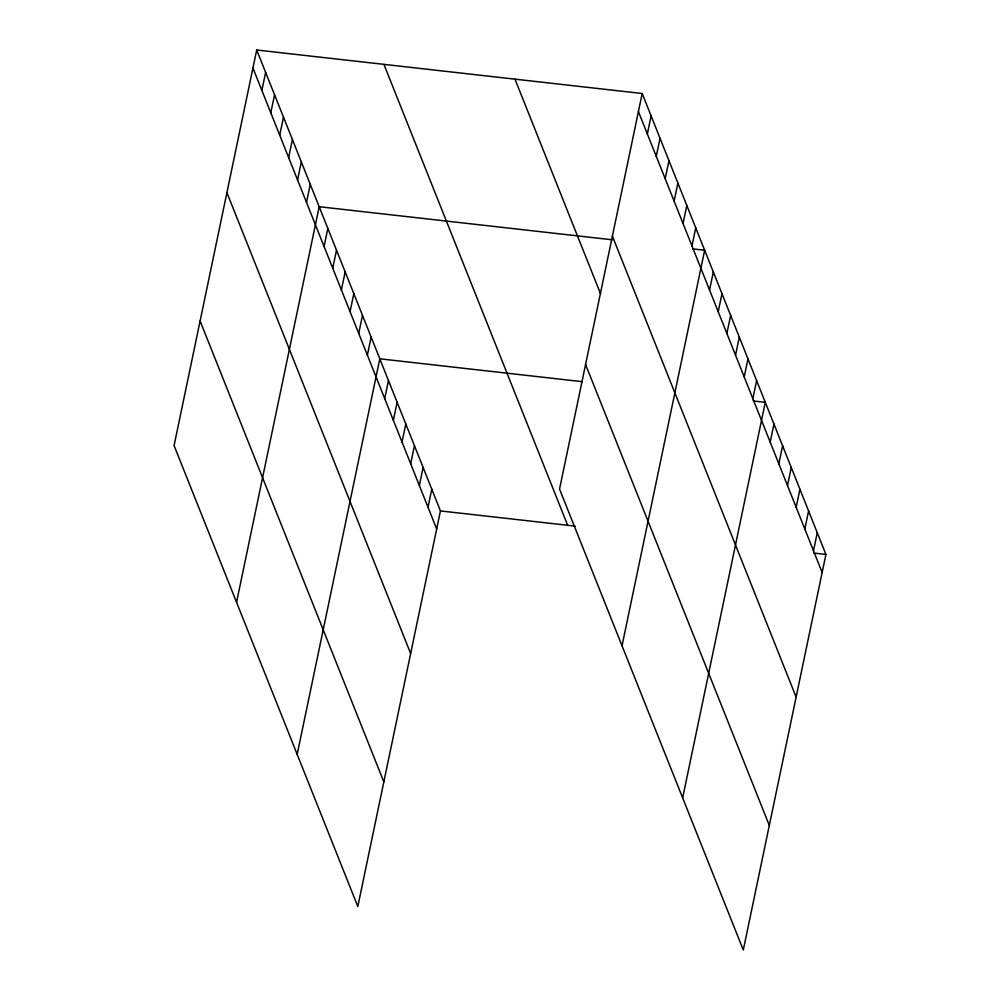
<?xml version="1.0" encoding="UTF-8"?>
<svg xmlns="http://www.w3.org/2000/svg" width="1000" height="1000" viewBox="0 0 1000 1000"><rect width="100%" height="100%" fill="white"/><g stroke="black" fill="none" stroke-linecap="round" stroke-linejoin="round"><path stroke-width="1.5" d="M256.712 50L174.075 445.562L357.812 906.488L440.45 510.925L256.712 50L642.188 93.513L825.925 554.438L743.288 950L559.55 489.075L642.188 93.513M261.863 90.438L265.637 72.387M270.788 112.825L274.562 94.775M279.713 135.213L283.488 117.163M288.637 157.6L292.413 139.55M297.562 179.988L301.337 161.938M306.488 202.375L310.262 184.325M236.55 602.275L319.188 206.713L612.288 239.8M324.075 246.488L327.85 228.438M332.738 268.225L336.512 250.175M341.4 289.95L345.163 271.9M350.062 311.675L353.825 293.625M358.725 333.413L362.488 315.363M367.388 355.138L371.15 337.088M297.175 754.375L379.812 358.812L582.35 381.688M384.7 398.6L388.475 380.55M393.363 420.325L397.137 402.275M402.025 442.05L405.8 424M410.688 463.787L414.462 445.737M419.35 485.513L423.125 467.463M428.013 507.238L431.788 489.188M647.35 133.963L651.112 115.9M656.263 156.35L660.037 138.3M665.188 178.738L668.962 160.688M674.112 201.125L677.887 183.075M683.037 223.512L686.812 205.463M691.963 245.9L695.738 227.85M622.025 645.788L704.663 250.238L692.55 248.863M709.55 290.012L713.325 271.962M718.213 311.737L721.988 293.688M726.875 333.475L730.65 315.425M735.537 355.2L739.3 337.15M744.2 376.925L747.962 358.875M752.862 398.663L756.625 380.613M682.65 797.9L765.288 402.337L753.175 400.962M770.175 442.113L773.95 424.062M778.838 463.85L782.613 445.8M787.5 485.575L791.275 467.525M796.162 507.3L799.938 489.25M804.825 529.038L808.6 510.988M813.487 550.763L817.262 532.712M440.45 510.925L575.188 526.138M813.812 553.075L825.925 554.438M638.425 111.575L822.15 572.487M612.4 236.15L796.125 697.075M514.987 79.162L600.55 293.812M585.575 364.5L769.312 825.425M383.925 64.362L567.65 525.288M252.95 68.05L436.675 528.975M226.912 192.625L410.65 653.55M200.1 320.988L383.837 781.9"/></g></svg>
